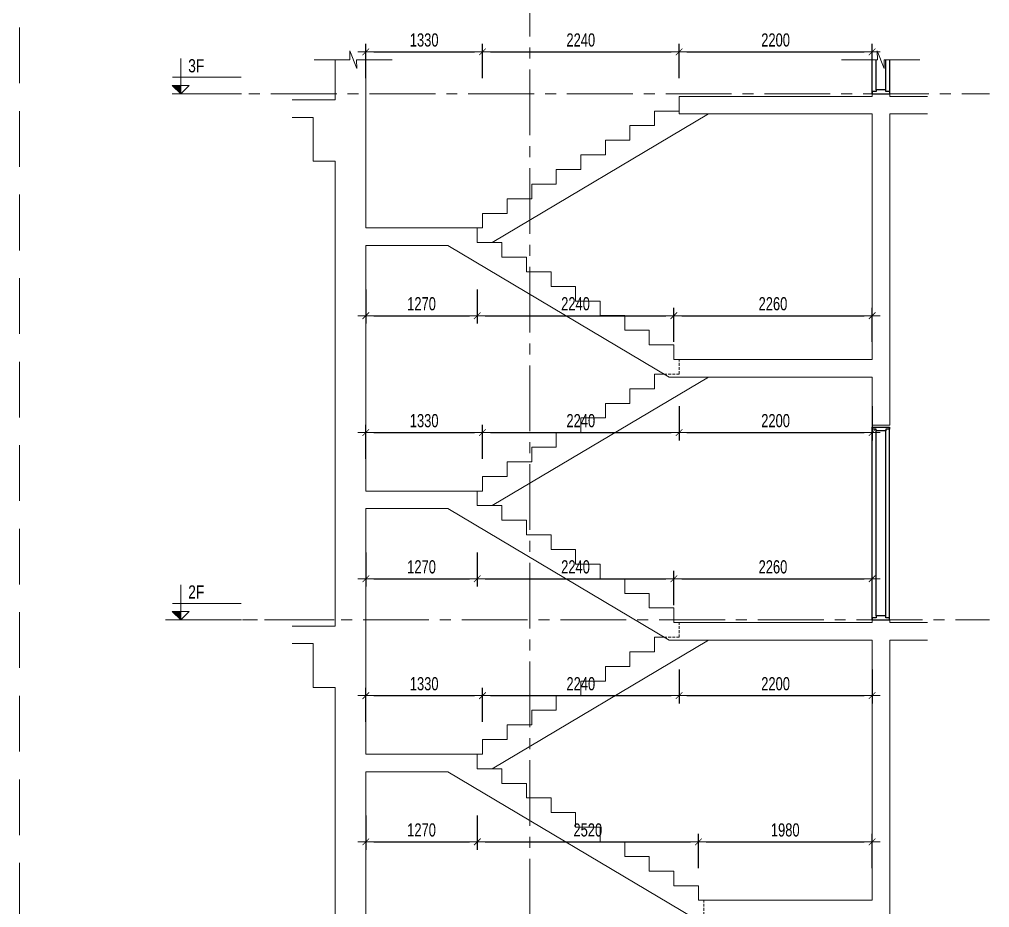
# Model space of a CAD drawing. Header units: millimetres. Extents: x -179076 to 254975, y -18667 to 296191.
# Drawn here: x 141161 to 152218, y 173587 to 183715 of the extents above; entities that cross this region are included whole.
import ezdxf

# ---------------------------------------------------------------- set-up
doc = ezdxf.new("R2010")
doc.units = ezdxf.units.MM
doc.linetypes.add('CENTER2', pattern=[1.125, 0.75, -0.125, 0.125, -0.125])
doc.linetypes.add('HIDDEN2', pattern=[4.7625, 3.175, -1.5875])
doc.layers.get('Defpoints').update_dxf_attribs({"color": 151, "lineweight": 9})
doc.layers.add('A-DOOR', color=4, linetype='Continuous')
doc.layers.add('DOOR', color=4, linetype='Continuous')
for name, color, linetype, lineweight in [('NDC_S_ANNO', 7, 'Continuous', 20), ('NDC_S_AXIS', 5, 'CENTER2', 13), ('NDC_S_CONTINUOUS', 3, 'Continuous', 20), ('NDC_S_DIM', 1, 'Continuous', 15), ('NDC_S_HIDDEN', 8, 'HIDDEN2', 13), ('NDC_S_SLAB', 2, 'Continuous', 20), ('NDC_S_SYMBOL', 1, 'Continuous', 15), ('NDC_S_TEXT SYMBOL', 7, 'Continuous', 20), ('NDC_S_VN TEXT', 7, 'Continuous', 20)]:
    doc.layers.add(name, color=color, linetype=linetype, lineweight=lineweight)
doc.styles.add('NDC_ANNO', font='', dxfattribs={"width": 0.8})
doc.styles.add('NDC_DIM', font='', dxfattribs={"width": 0.75})
doc.styles.get('NDC_ANNO').set_extended_font_data('Dotum')
doc.styles.get('NDC_DIM').set_extended_font_data('Dotum')
doc.dimstyles.new('NDC_dim_60', dxfattribs={"dimscale": 60, "dimtxt": 2.5, "dimasz": 1.5, "dimexe": 1.5, "dimexo": 2.5, "dimgap": 1, "dimtad": 1, "dimdec": 0, "dimzin": 0, "dimdsep": 46, "dimtxsty": 'NDC_DIM', "dimblk": 'DIMMARK', "dimcen": 0.09, "dimdle": 1.2, "dimclrd": 1, "dimclre": 1, "dimclrt": 3, "dimadec": 0, "dimazin": 0, "dimtfac": 1, "dimtdec": 0, "dimtix": 1, "dimtofl": 0, "dimtmove": 0, "dimatfit": 3, "dimfxl": 5, "dimfxlon": 1, "dimtolj": 1, "dimtzin": 0, "dimarcsym": 0})

# ---------------------------------------------------------------- blocks, each defined once
blk = doc.blocks.new('X-SECTION-2$0$X-SEC-DOO2')
at = {"layer": 'A-DOOR'}
for p, q in [((41976, 101972), (41976, 104172)), ((42176, 101972), (42176, 104172)), ((42021, 102017), (42021, 104127)), ((42131, 102017), (42131, 104127))]:
    blk.add_line(p, q, dxfattribs=at)
for points in [[(41976, 104172), (41976, 104147), (42021, 104147), (42021, 104127), (42131, 104127), (42131, 104147), (42176, 104147), (42176, 104172)], [(41976, 101972), (41976, 101997), (42021, 101997), (42021, 102017), (42131, 102017), (42131, 101997), (42176, 101997), (42176, 101972)]]:
    blk.add_lwpolyline(points, close=True, dxfattribs=at)
at = {"layer": 'Defpoints'}
blk.add_line((41976, 104192), (42176, 104192), dxfattribs=at)
blk = doc.blocks.new('DIMMARK')
at = {"layer": 'NDC_S_DIM', "color": 1}
blk.add_line((-1.5, 0), (1, 0), dxfattribs=at)
at = {"layer": 'NDC_S_DIM', "color": 2, "const_width": 0.1}
blk.add_lwpolyline([(-0.42, -0.42), (0.42, 0.42)], dxfattribs=at)
blk = doc.blocks.new('*D2579')
at = {"layer": 'Defpoints', "color": 0, "transparency": 16777216}
for p in [(145109, 175337, 0), (146379, 175337, 0), (146379, 174337, 0)]:
    blk.add_point(p, dxfattribs=at)
at = {"layer": 'NDC_S_DIM', "color": 1, "lineweight": -2, "transparency": 16777216}
for p, q in [((145109, 174637, 0), (145109, 174247, 0)), ((146379, 174637, 0), (146379, 174247, 0)), ((145199, 174337, 0), (146289, 174337, 0))]:
    blk.add_line(p, q, dxfattribs=at)
at = {"layer": 'NDC_S_DIM', "color": 1, "lineweight": -2, "transparency": 16777216, "xscale": 90, "yscale": 90, "zscale": 90, "rotation": 180}
blk.add_blockref('DIMMARK', (145109, 174337, 0), dxfattribs=at)
at = {"layer": 'NDC_S_DIM', "color": 1, "lineweight": -2, "transparency": 16777216, "xscale": 90, "yscale": 90, "zscale": 90}
blk.add_blockref('DIMMARK', (146379, 174337, 0), dxfattribs=at)
at = {"layer": 'NDC_S_DIM', "color": 3, "transparency": 16777216, "insert": (145744, 174472, 0), "char_height": 150, "attachment_point": 5, "style": 'NDC_DIM'}
blk.add_mtext('\\A1;1270', dxfattribs=at)
blk = doc.blocks.new('*D2580')
at = {"layer": 'Defpoints', "color": 0, "transparency": 16777216}
for p in [(146379, 175337, 0), (148899, 174337, 0), (148899, 173671, 0)]:
    blk.add_point(p, dxfattribs=at)
at = {"layer": 'NDC_S_DIM', "color": 1, "lineweight": -2, "transparency": 16777216}
for p, q in [((146379, 174637, 0), (146379, 174247, 0)), ((148899, 174037, 0), (148899, 174427, 0)), ((146469, 174337, 0), (148809, 174337, 0))]:
    blk.add_line(p, q, dxfattribs=at)
at = {"layer": 'NDC_S_DIM', "color": 1, "lineweight": -2, "transparency": 16777216, "xscale": 90, "yscale": 90, "zscale": 90, "rotation": 180}
blk.add_blockref('DIMMARK', (146379, 174337, 0), dxfattribs=at)
at = {"layer": 'NDC_S_DIM', "color": 1, "lineweight": -2, "transparency": 16777216, "xscale": 90, "yscale": 90, "zscale": 90}
blk.add_blockref('DIMMARK', (148899, 174337, 0), dxfattribs=at)
at = {"layer": 'NDC_S_DIM', "color": 3, "transparency": 16777216, "insert": (147639, 174472, 0), "char_height": 150, "attachment_point": 5, "style": 'NDC_DIM'}
blk.add_mtext('\\A1;2520', dxfattribs=at)
blk = doc.blocks.new('*D2581')
at = {"layer": 'Defpoints', "color": 0, "transparency": 16777216}
for p in [(150879, 174337, 0), (148899, 173671, 0), (150879, 173671, 0)]:
    blk.add_point(p, dxfattribs=at)
at = {"layer": 'NDC_S_DIM', "color": 1, "lineweight": -2, "transparency": 16777216}
for p, q in [((148899, 174037, 0), (148899, 174427, 0)), ((150879, 174037, 0), (150879, 174427, 0)), ((148989, 174337, 0), (150789, 174337, 0))]:
    blk.add_line(p, q, dxfattribs=at)
at = {"layer": 'NDC_S_DIM', "color": 1, "lineweight": -2, "transparency": 16777216, "xscale": 90, "yscale": 90, "zscale": 90, "rotation": 180}
blk.add_blockref('DIMMARK', (148899, 174337, 0), dxfattribs=at)
at = {"layer": 'NDC_S_DIM', "color": 1, "lineweight": -2, "transparency": 16777216, "xscale": 90, "yscale": 90, "zscale": 90}
blk.add_blockref('DIMMARK', (150879, 174337, 0), dxfattribs=at)
at = {"layer": 'NDC_S_DIM', "color": 3, "transparency": 16777216, "insert": (149889, 174472, 0), "char_height": 150, "attachment_point": 5, "style": 'NDC_DIM'}
blk.add_mtext('\\A1;1980', dxfattribs=at)
blk = doc.blocks.new('*D2582')
at = {"layer": 'Defpoints', "color": 0, "transparency": 16777216}
for p in [(146439, 176004, 0), (145109, 175337, 0), (146439, 175337, 0)]:
    blk.add_point(p, dxfattribs=at)
at = {"layer": 'NDC_S_DIM', "color": 1, "lineweight": -2, "transparency": 16777216}
for p, q in [((145109, 175704, 0), (145109, 176094, 0)), ((146439, 175704, 0), (146439, 176094, 0)), ((145199, 176004, 0), (146349, 176004, 0))]:
    blk.add_line(p, q, dxfattribs=at)
at = {"layer": 'NDC_S_DIM', "color": 1, "lineweight": -2, "transparency": 16777216, "xscale": 90, "yscale": 90, "zscale": 90, "rotation": 180}
blk.add_blockref('DIMMARK', (145109, 176004, 0), dxfattribs=at)
at = {"layer": 'NDC_S_DIM', "color": 1, "lineweight": -2, "transparency": 16777216, "xscale": 90, "yscale": 90, "zscale": 90}
blk.add_blockref('DIMMARK', (146439, 176004, 0), dxfattribs=at)
at = {"layer": 'NDC_S_DIM', "color": 3, "transparency": 16777216, "insert": (145774, 176139, 0), "char_height": 150, "attachment_point": 5, "style": 'NDC_DIM'}
blk.add_mtext('\\A1;1330', dxfattribs=at)
blk = doc.blocks.new('*D2583')
at = {"layer": 'Defpoints', "color": 0, "transparency": 16777216}
for p in [(148679, 176671, 0), (148679, 176004, 0), (146439, 175337, 0)]:
    blk.add_point(p, dxfattribs=at)
at = {"layer": 'NDC_S_DIM', "color": 1, "lineweight": -2, "transparency": 16777216}
for p, q in [((148679, 176304, 0), (148679, 175914, 0)), ((146439, 175704, 0), (146439, 176094, 0)), ((146529, 176004, 0), (148589, 176004, 0))]:
    blk.add_line(p, q, dxfattribs=at)
at = {"layer": 'NDC_S_DIM', "color": 1, "lineweight": -2, "transparency": 16777216, "xscale": 90, "yscale": 90, "zscale": 90, "rotation": 180}
blk.add_blockref('DIMMARK', (146439, 176004, 0), dxfattribs=at)
at = {"layer": 'NDC_S_DIM', "color": 1, "lineweight": -2, "transparency": 16777216, "xscale": 90, "yscale": 90, "zscale": 90}
blk.add_blockref('DIMMARK', (148679, 176004, 0), dxfattribs=at)
at = {"layer": 'NDC_S_DIM', "color": 3, "transparency": 16777216, "insert": (147559, 176139, 0), "char_height": 150, "attachment_point": 5, "style": 'NDC_DIM'}
blk.add_mtext('\\A1;2240', dxfattribs=at)
blk = doc.blocks.new('*D2561')
at = {"layer": 'Defpoints', "color": 0, "transparency": 16777216}
for p in [(148679, 176671, 0), (150879, 176637, 0), (150879, 176004, 0)]:
    blk.add_point(p, dxfattribs=at)
at = {"layer": 'NDC_S_DIM', "color": 1, "lineweight": -2, "transparency": 16777216}
for p, q in [((148679, 176304, 0), (148679, 175914, 0)), ((150879, 176304, 0), (150879, 175914, 0)), ((148769, 176004, 0), (150789, 176004, 0))]:
    blk.add_line(p, q, dxfattribs=at)
at = {"layer": 'NDC_S_DIM', "color": 1, "lineweight": -2, "transparency": 16777216, "xscale": 90, "yscale": 90, "zscale": 90, "rotation": 180}
blk.add_blockref('DIMMARK', (148679, 176004, 0), dxfattribs=at)
at = {"layer": 'NDC_S_DIM', "color": 1, "lineweight": -2, "transparency": 16777216, "xscale": 90, "yscale": 90, "zscale": 90}
blk.add_blockref('DIMMARK', (150879, 176004, 0), dxfattribs=at)
at = {"layer": 'NDC_S_DIM', "color": 3, "transparency": 16777216, "insert": (149779, 176139, 0), "char_height": 150, "attachment_point": 5, "style": 'NDC_DIM'}
blk.add_mtext('\\A1;2200', dxfattribs=at)
blk = doc.blocks.new('*D2562')
at = {"layer": 'Defpoints', "color": 0, "transparency": 16777216}
for p in [(145109, 178337, 0), (146379, 178337, 0), (146379, 177337, 0)]:
    blk.add_point(p, dxfattribs=at)
at = {"layer": 'NDC_S_DIM', "color": 1, "lineweight": -2, "transparency": 16777216}
for p, q in [((145109, 177637, 0), (145109, 177247, 0)), ((146379, 177637, 0), (146379, 177247, 0)), ((145199, 177337, 0), (146289, 177337, 0))]:
    blk.add_line(p, q, dxfattribs=at)
at = {"layer": 'NDC_S_DIM', "color": 1, "lineweight": -2, "transparency": 16777216, "xscale": 90, "yscale": 90, "zscale": 90, "rotation": 180}
blk.add_blockref('DIMMARK', (145109, 177337, 0), dxfattribs=at)
at = {"layer": 'NDC_S_DIM', "color": 1, "lineweight": -2, "transparency": 16777216, "xscale": 90, "yscale": 90, "zscale": 90}
blk.add_blockref('DIMMARK', (146379, 177337, 0), dxfattribs=at)
at = {"layer": 'NDC_S_DIM', "color": 3, "transparency": 16777216, "insert": (145744, 177472, 0), "char_height": 150, "attachment_point": 5, "style": 'NDC_DIM'}
blk.add_mtext('\\A1;1270', dxfattribs=at)
blk = doc.blocks.new('*D2563')
at = {"layer": 'Defpoints', "color": 0, "transparency": 16777216}
for p in [(146379, 178337, 0), (148619, 177337, 0), (148619, 176837, 0)]:
    blk.add_point(p, dxfattribs=at)
at = {"layer": 'NDC_S_DIM', "color": 1, "lineweight": -2, "transparency": 16777216}
for p, q in [((146379, 177637, 0), (146379, 177247, 0)), ((148619, 177037, 0), (148619, 177427, 0)), ((146469, 177337, 0), (148529, 177337, 0))]:
    blk.add_line(p, q, dxfattribs=at)
at = {"layer": 'NDC_S_DIM', "color": 1, "lineweight": -2, "transparency": 16777216, "xscale": 90, "yscale": 90, "zscale": 90, "rotation": 180}
blk.add_blockref('DIMMARK', (146379, 177337, 0), dxfattribs=at)
at = {"layer": 'NDC_S_DIM', "color": 1, "lineweight": -2, "transparency": 16777216, "xscale": 90, "yscale": 90, "zscale": 90}
blk.add_blockref('DIMMARK', (148619, 177337, 0), dxfattribs=at)
at = {"layer": 'NDC_S_DIM', "color": 3, "transparency": 16777216, "insert": (147499, 177472, 0), "char_height": 150, "attachment_point": 5, "style": 'NDC_DIM'}
blk.add_mtext('\\A1;2240', dxfattribs=at)
blk = doc.blocks.new('*D2564')
at = {"layer": 'Defpoints', "color": 0, "transparency": 16777216}
for p in [(150879, 177337, 0), (148619, 176837, 0), (150879, 176837, 0)]:
    blk.add_point(p, dxfattribs=at)
at = {"layer": 'NDC_S_DIM', "color": 1, "lineweight": -2, "transparency": 16777216}
for p, q in [((148619, 177037, 0), (148619, 177427, 0)), ((150879, 177037, 0), (150879, 177427, 0)), ((148709, 177337, 0), (150789, 177337, 0))]:
    blk.add_line(p, q, dxfattribs=at)
at = {"layer": 'NDC_S_DIM', "color": 1, "lineweight": -2, "transparency": 16777216, "xscale": 90, "yscale": 90, "zscale": 90, "rotation": 180}
blk.add_blockref('DIMMARK', (148619, 177337, 0), dxfattribs=at)
at = {"layer": 'NDC_S_DIM', "color": 1, "lineweight": -2, "transparency": 16777216, "xscale": 90, "yscale": 90, "zscale": 90}
blk.add_blockref('DIMMARK', (150879, 177337, 0), dxfattribs=at)
at = {"layer": 'NDC_S_DIM', "color": 3, "transparency": 16777216, "insert": (149749, 177472, 0), "char_height": 150, "attachment_point": 5, "style": 'NDC_DIM'}
blk.add_mtext('\\A1;2260', dxfattribs=at)
blk = doc.blocks.new('*D2565')
at = {"layer": 'Defpoints', "color": 0, "transparency": 16777216}
for p in [(146439, 179004, 0), (145109, 178337, 0), (146439, 178337, 0)]:
    blk.add_point(p, dxfattribs=at)
at = {"layer": 'NDC_S_DIM', "color": 1, "lineweight": -2, "transparency": 16777216}
for p, q in [((145109, 178704, 0), (145109, 179094, 0)), ((146439, 178704, 0), (146439, 179094, 0)), ((145199, 179004, 0), (146349, 179004, 0))]:
    blk.add_line(p, q, dxfattribs=at)
at = {"layer": 'NDC_S_DIM', "color": 1, "lineweight": -2, "transparency": 16777216, "xscale": 90, "yscale": 90, "zscale": 90, "rotation": 180}
blk.add_blockref('DIMMARK', (145109, 179004, 0), dxfattribs=at)
at = {"layer": 'NDC_S_DIM', "color": 1, "lineweight": -2, "transparency": 16777216, "xscale": 90, "yscale": 90, "zscale": 90}
blk.add_blockref('DIMMARK', (146439, 179004, 0), dxfattribs=at)
at = {"layer": 'NDC_S_DIM', "color": 3, "transparency": 16777216, "insert": (145774, 179139, 0), "char_height": 150, "attachment_point": 5, "style": 'NDC_DIM'}
blk.add_mtext('\\A1;1330', dxfattribs=at)
blk = doc.blocks.new('*D2566')
at = {"layer": 'Defpoints', "color": 0, "transparency": 16777216}
for p in [(148679, 179671, 0), (148679, 179004, 0), (146439, 178337, 0)]:
    blk.add_point(p, dxfattribs=at)
at = {"layer": 'NDC_S_DIM', "color": 1, "lineweight": -2, "transparency": 16777216}
for p, q in [((148679, 179304, 0), (148679, 178914, 0)), ((146439, 178704, 0), (146439, 179094, 0)), ((146529, 179004, 0), (148589, 179004, 0))]:
    blk.add_line(p, q, dxfattribs=at)
at = {"layer": 'NDC_S_DIM', "color": 1, "lineweight": -2, "transparency": 16777216, "xscale": 90, "yscale": 90, "zscale": 90, "rotation": 180}
blk.add_blockref('DIMMARK', (146439, 179004, 0), dxfattribs=at)
at = {"layer": 'NDC_S_DIM', "color": 1, "lineweight": -2, "transparency": 16777216, "xscale": 90, "yscale": 90, "zscale": 90}
blk.add_blockref('DIMMARK', (148679, 179004, 0), dxfattribs=at)
at = {"layer": 'NDC_S_DIM', "color": 3, "transparency": 16777216, "insert": (147559, 179139, 0), "char_height": 150, "attachment_point": 5, "style": 'NDC_DIM'}
blk.add_mtext('\\A1;2240', dxfattribs=at)
blk = doc.blocks.new('*D2567')
at = {"layer": 'Defpoints', "color": 0, "transparency": 16777216}
for p in [(148679, 179671, 0), (150879, 179637, 0), (150879, 179004, 0)]:
    blk.add_point(p, dxfattribs=at)
at = {"layer": 'NDC_S_DIM', "color": 1, "lineweight": -2, "transparency": 16777216}
for p, q in [((148679, 179304, 0), (148679, 178914, 0)), ((150879, 179304, 0), (150879, 178914, 0)), ((148769, 179004, 0), (150789, 179004, 0))]:
    blk.add_line(p, q, dxfattribs=at)
at = {"layer": 'NDC_S_DIM', "color": 1, "lineweight": -2, "transparency": 16777216, "xscale": 90, "yscale": 90, "zscale": 90, "rotation": 180}
blk.add_blockref('DIMMARK', (148679, 179004, 0), dxfattribs=at)
at = {"layer": 'NDC_S_DIM', "color": 1, "lineweight": -2, "transparency": 16777216, "xscale": 90, "yscale": 90, "zscale": 90}
blk.add_blockref('DIMMARK', (150879, 179004, 0), dxfattribs=at)
at = {"layer": 'NDC_S_DIM', "color": 3, "transparency": 16777216, "insert": (149779, 179139, 0), "char_height": 150, "attachment_point": 5, "style": 'NDC_DIM'}
blk.add_mtext('\\A1;2200', dxfattribs=at)
blk = doc.blocks.new('*D2568')
at = {"layer": 'Defpoints', "color": 0, "transparency": 16777216}
for p in [(145109, 181337, 0), (146379, 181337, 0), (146379, 180337, 0)]:
    blk.add_point(p, dxfattribs=at)
at = {"layer": 'NDC_S_DIM', "color": 1, "lineweight": -2, "transparency": 16777216}
for p, q in [((145109, 180637, 0), (145109, 180247, 0)), ((146379, 180637, 0), (146379, 180247, 0)), ((145199, 180337, 0), (146289, 180337, 0))]:
    blk.add_line(p, q, dxfattribs=at)
at = {"layer": 'NDC_S_DIM', "color": 1, "lineweight": -2, "transparency": 16777216, "xscale": 90, "yscale": 90, "zscale": 90, "rotation": 180}
blk.add_blockref('DIMMARK', (145109, 180337, 0), dxfattribs=at)
at = {"layer": 'NDC_S_DIM', "color": 1, "lineweight": -2, "transparency": 16777216, "xscale": 90, "yscale": 90, "zscale": 90}
blk.add_blockref('DIMMARK', (146379, 180337, 0), dxfattribs=at)
at = {"layer": 'NDC_S_DIM', "color": 3, "transparency": 16777216, "insert": (145744, 180472, 0), "char_height": 150, "attachment_point": 5, "style": 'NDC_DIM'}
blk.add_mtext('\\A1;1270', dxfattribs=at)
blk = doc.blocks.new('*D2569')
at = {"layer": 'Defpoints', "color": 0, "transparency": 16777216}
for p in [(146379, 181337, 0), (148619, 180337, 0), (148619, 179837, 0)]:
    blk.add_point(p, dxfattribs=at)
at = {"layer": 'NDC_S_DIM', "color": 1, "lineweight": -2, "transparency": 16777216}
for p, q in [((146379, 180637, 0), (146379, 180247, 0)), ((148619, 180037, 0), (148619, 180427, 0)), ((146469, 180337, 0), (148529, 180337, 0))]:
    blk.add_line(p, q, dxfattribs=at)
at = {"layer": 'NDC_S_DIM', "color": 1, "lineweight": -2, "transparency": 16777216, "xscale": 90, "yscale": 90, "zscale": 90, "rotation": 180}
blk.add_blockref('DIMMARK', (146379, 180337, 0), dxfattribs=at)
at = {"layer": 'NDC_S_DIM', "color": 1, "lineweight": -2, "transparency": 16777216, "xscale": 90, "yscale": 90, "zscale": 90}
blk.add_blockref('DIMMARK', (148619, 180337, 0), dxfattribs=at)
at = {"layer": 'NDC_S_DIM', "color": 3, "transparency": 16777216, "insert": (147499, 180472, 0), "char_height": 150, "attachment_point": 5, "style": 'NDC_DIM'}
blk.add_mtext('\\A1;2240', dxfattribs=at)
blk = doc.blocks.new('*D2570')
at = {"layer": 'Defpoints', "color": 0, "transparency": 16777216}
for p in [(150879, 180337, 0), (148619, 179837, 0), (150879, 179837, 0)]:
    blk.add_point(p, dxfattribs=at)
at = {"layer": 'NDC_S_DIM', "color": 1, "lineweight": -2, "transparency": 16777216}
for p, q in [((148619, 180037, 0), (148619, 180427, 0)), ((150879, 180037, 0), (150879, 180427, 0)), ((148709, 180337, 0), (150789, 180337, 0))]:
    blk.add_line(p, q, dxfattribs=at)
at = {"layer": 'NDC_S_DIM', "color": 1, "lineweight": -2, "transparency": 16777216, "xscale": 90, "yscale": 90, "zscale": 90, "rotation": 180}
blk.add_blockref('DIMMARK', (148619, 180337, 0), dxfattribs=at)
at = {"layer": 'NDC_S_DIM', "color": 1, "lineweight": -2, "transparency": 16777216, "xscale": 90, "yscale": 90, "zscale": 90}
blk.add_blockref('DIMMARK', (150879, 180337, 0), dxfattribs=at)
at = {"layer": 'NDC_S_DIM', "color": 3, "transparency": 16777216, "insert": (149749, 180472, 0), "char_height": 150, "attachment_point": 5, "style": 'NDC_DIM'}
blk.add_mtext('\\A1;2260', dxfattribs=at)
blk = doc.blocks.new('*D2571')
at = {"layer": 'Defpoints', "color": 0, "transparency": 16777216}
for p in [(146439, 183345, 0), (145109, 182867, 0), (146439, 181504, 0)]:
    blk.add_point(p, dxfattribs=at)
at = {"layer": 'NDC_S_DIM', "color": 1, "lineweight": -2, "transparency": 16777216}
for p, q in [((145109, 183045, 0), (145109, 183435, 0)), ((145199, 183345, 0), (146349, 183345, 0)), ((146439, 183045, 0), (146439, 183435, 0))]:
    blk.add_line(p, q, dxfattribs=at)
at = {"layer": 'NDC_S_DIM', "color": 1, "lineweight": -2, "transparency": 16777216, "xscale": 90, "yscale": 90, "zscale": 90, "rotation": 180}
blk.add_blockref('DIMMARK', (145109, 183345, 0), dxfattribs=at)
at = {"layer": 'NDC_S_DIM', "color": 1, "lineweight": -2, "transparency": 16777216, "xscale": 90, "yscale": 90, "zscale": 90}
blk.add_blockref('DIMMARK', (146439, 183345, 0), dxfattribs=at)
at = {"layer": 'NDC_S_DIM', "color": 3, "transparency": 16777216, "insert": (145774, 183480, 0), "char_height": 150, "attachment_point": 5, "style": 'NDC_DIM'}
blk.add_mtext('\\A1;1330', dxfattribs=at)
blk = doc.blocks.new('*D2572')
at = {"layer": 'Defpoints', "color": 0, "transparency": 16777216}
for p in [(148679, 183345, 0), (148679, 182637, 0), (146439, 181504, 0)]:
    blk.add_point(p, dxfattribs=at)
at = {"layer": 'NDC_S_DIM', "color": 1, "lineweight": -2, "transparency": 16777216}
for p, q in [((146439, 183045, 0), (146439, 183435, 0)), ((146529, 183345, 0), (148589, 183345, 0)), ((148679, 183045, 0), (148679, 183435, 0))]:
    blk.add_line(p, q, dxfattribs=at)
at = {"layer": 'NDC_S_DIM', "color": 1, "lineweight": -2, "transparency": 16777216, "xscale": 90, "yscale": 90, "zscale": 90, "rotation": 180}
blk.add_blockref('DIMMARK', (146439, 183345, 0), dxfattribs=at)
at = {"layer": 'NDC_S_DIM', "color": 1, "lineweight": -2, "transparency": 16777216, "xscale": 90, "yscale": 90, "zscale": 90}
blk.add_blockref('DIMMARK', (148679, 183345, 0), dxfattribs=at)
at = {"layer": 'NDC_S_DIM', "color": 3, "transparency": 16777216, "insert": (147559, 183480, 0), "char_height": 150, "attachment_point": 5, "style": 'NDC_DIM'}
blk.add_mtext('\\A1;2240', dxfattribs=at)
blk = doc.blocks.new('*D2560')
at = {"layer": 'Defpoints', "color": 0, "transparency": 16777216}
for p in [(150879, 183345, 0), (148679, 182637, 0), (150879, 182637, 0)]:
    blk.add_point(p, dxfattribs=at)
at = {"layer": 'NDC_S_DIM', "color": 1, "lineweight": -2, "transparency": 16777216}
for p, q in [((148679, 183045, 0), (148679, 183435, 0)), ((148769, 183345, 0), (150789, 183345, 0)), ((150879, 183045, 0), (150879, 183435, 0))]:
    blk.add_line(p, q, dxfattribs=at)
at = {"layer": 'NDC_S_DIM', "color": 1, "lineweight": -2, "transparency": 16777216, "xscale": 90, "yscale": 90, "zscale": 90, "rotation": 180}
blk.add_blockref('DIMMARK', (148679, 183345, 0), dxfattribs=at)
at = {"layer": 'NDC_S_DIM', "color": 1, "lineweight": -2, "transparency": 16777216, "xscale": 90, "yscale": 90, "zscale": 90}
blk.add_blockref('DIMMARK', (150879, 183345, 0), dxfattribs=at)
at = {"layer": 'NDC_S_DIM', "color": 3, "transparency": 16777216, "insert": (149779, 183480, 0), "char_height": 150, "attachment_point": 5, "style": 'NDC_DIM'}
blk.add_mtext('\\A1;2200', dxfattribs=at)
blk = doc.blocks.new('kata_block_CT')
at = {"layer": 'NDC_S_ANNO'}
blk.add_hatch(color=3, dxfattribs=at).paths.add_polyline_path([(0, 1.6), (-1.61, 1.6), (0, 0)])
at = {"layer": 'NDC_S_ANNO', "ltscale": 50}
h = blk.add_hatch(dxfattribs=at)
h.set_pattern_fill('ANSI31', color=256, scale=1.406, style=0)
h.paths.add_polyline_path([(0, 1.6), (0, 0), (1.61, 1.6)])
for p, q in [((-1.59, 3.14), (11.47, 3.14)), ((11.56, 0), (-1.64, 0))]:
    blk.add_line(p, q, dxfattribs=at)
for points in [[(0, 6.69), (0, 0)], [(0, 0), (-1.61, 1.6), (0, 1.6)], [(0, 0), (1.61, 1.6), (0, 1.6)]]:
    blk.add_lwpolyline(points, dxfattribs=at)
at = {"layer": 'NDC_S_ANNO', "color": 8, "ltscale": 50}
blk.add_lwpolyline([(0, 0), (-1.61, 1.6), (0, 1.6)], dxfattribs=at)
at = {"layer": 'NDC_S_TEXT SYMBOL', "color": 3, "style": 'NDC_ANNO', "width": 0.8}
blk.add_attdef('CT', (1.41, 4.07), '', height=2.5, dxfattribs=at)

msp = doc.modelspace()

# ---------------------------------------------------------------- linework, layer by layer
at = {"layer": 'A-DOOR'}
for p, q in [((150879.4, 182867.2, 0), (150879.4, 183255.2, 0)), ((150924.4, 182912.2, 0), (150924.4, 183255.2, 0)), ((151034.4, 182912.2, 0), (151034.4, 183255.2, 0)), ((151079.4, 182867.2, 0), (151079.4, 183255.2, 0))]:
    msp.add_line(p, q, dxfattribs=at)
at = {"layer": 'A-DOOR', "elevation": 0}
msp.add_lwpolyline([(151079.4, 182867.2), (151079.4, 182892.2), (151034.4, 182892.2), (151034.4, 182912.2), (150924.4, 182912.2), (150924.4, 182892.2), (150879.4, 182892.2), (150879.4, 182867.2)], close=True, dxfattribs=at)
at = {"layer": 'NDC_S_AXIS', "ltscale": 1000}
for p, q in [((146979.9, 164394.5), (146979.9, 184156.6)), ((142901.7, 182867.2, 0), (152217.9, 182867.2, 0)), ((142827.6, 176867.2, 0), (152217.9, 176867.2, 0)), ((142873.9, 176867.2, 0), (144759.4, 176867.2, 0))]:
    msp.add_line(p, q, dxfattribs=at)
at = {"layer": 'NDC_S_CONTINUOUS'}
for p, q in [((146550.4, 181170.6, 0), (149014.4, 182637.2, 0)), ((146550.4, 178170.6, 0), (149014.4, 179637.2, 0)), ((149014.4, 176637.2, 0), (146550.4, 175170.6, 0))]:
    msp.add_line(p, q, dxfattribs=at)
at = {"layer": 'NDC_S_CONTINUOUS', "elevation": 0}
for points in [[(146379.4, 181337.2), (146439.4, 181337.2), (146439.4, 181503.9), (146719.4, 181503.9), (146719.4, 181670.6), (146999.4, 181670.6), (146999.4, 181837.2), (147279.4, 181837.2), (147279.4, 182003.9), (147559.4, 182003.9), (147559.4, 182170.6), (147839.4, 182170.6), (147839.4, 182337.2), (148119.4, 182337.2), (148119.4, 182503.9), (148399.4, 182503.9), (148399.4, 182670.6), (148679.4, 182670.6)], [(146379.4, 178337.2), (146439.4, 178337.2), (146439.4, 178503.9), (146719.4, 178503.9), (146719.4, 178670.6), (146999.4, 178670.6), (146999.4, 178837.2), (147279.4, 178837.2), (147279.4, 179003.9), (147559.4, 179003.9), (147559.4, 179170.6), (147839.4, 179170.6), (147839.4, 179337.2), (148119.4, 179337.2), (148119.4, 179503.9), (148399.4, 179503.9), (148399.4, 179670.6), (148508.4, 179670.6)], [(148508.4, 176670.6), (148399.4, 176670.6), (148399.4, 176503.9), (148119.4, 176503.9), (148119.4, 176337.2), (147839.4, 176337.2), (147839.4, 176170.6), (147559.4, 176170.6), (147559.4, 176003.9), (147279.4, 176003.9), (147279.4, 175837.2), (146999.4, 175837.2), (146999.4, 175670.6), (146719.4, 175670.6), (146719.4, 175503.9), (146439.4, 175503.9), (146439.4, 175337.2), (146379.4, 175337.2)]]:
    msp.add_lwpolyline(points, dxfattribs=at)
at = {"layer": 'NDC_S_HIDDEN', "ltscale": 200}
msp.add_line((141160.9, 195052), (141160.9, 161452), dxfattribs=at)
at = {"layer": 'NDC_S_HIDDEN', "ltscale": 10, "elevation": 0}
for points in [[(148508.4, 179670.6), (148679.4, 179670.6), (148679.4, 179837.2)], [(148508.4, 176670.6), (148679.4, 176670.6), (148679.4, 176837.2)], [(148788.4, 173503.9), (148959.4, 173503.9), (148959.4, 173670.6)]]:
    msp.add_lwpolyline(points, dxfattribs=at)
at = {"layer": 'NDC_S_SLAB'}
for p, q in [((144759.4, 183255.2, 0), (144759.4, 182797.2, 0)), ((145109.4, 183255.2, 0), (145109.4, 181337.2, 0)), ((144269.2, 182797.2, 0), (144759.4, 182797.2, 0)), ((148679.4, 182837.2, 0), (148679.4, 182637.2, 0)), ((144269.2, 182597.2, 0), (144509.4, 182597.2, 0)), ((144509.4, 182597.2, 0), (144509.4, 182097.2, 0)), ((148679.4, 182637.2, 0), (150879.4, 182637.2, 0)), ((150879.4, 179837.2, 0), (150879.4, 182637.2, 0)), ((151079.4, 182637.2, 0), (151509, 182637.2, 0)), ((151079.4, 179087.2, 0), (151079.4, 182637.2, 0)), ((144509.4, 182097.2, 0), (144759.4, 182097.2, 0)), ((144759.4, 182097.2, 0), (144759.4, 176797.2, 0)), ((145109.4, 181137.2, 0), (145109.4, 178337.2, 0)), ((145109.4, 178137.2, 0), (145109.4, 175337.2, 0)), ((144269.2, 176797.2, 0), (144759.4, 176797.2, 0)), ((144269.2, 176597.2, 0), (144509.4, 176597.2, 0)), ((144509.4, 176597.2, 0), (144509.4, 176097.2, 0)), ((144509.4, 176097.2, 0), (144759.4, 176097.2, 0)), ((144759.4, 176097.2, 0), (144759.4, 166797.2, 0)), ((146379.4, 175337.2, 0), (145109.4, 175337.2, 0)), ((146379.4, 175170.6, 0), (146379.4, 175337.2, 0)), ((146659.4, 175170.6, 0), (146379.4, 175170.6, 0)), ((146659.4, 175003.9, 0), (146659.4, 175170.6, 0)), ((145109.4, 175137.2, 0), (145109.4, 172003.9, 0)), ((146044.4, 175137.2, 0), (145109.4, 175137.2, 0)), ((148844.4, 173470.6, 0), (146044.4, 175137.2, 0)), ((146939.4, 175003.9, 0), (146659.4, 175003.9, 0)), ((146939.4, 174837.2, 0), (146939.4, 175003.9, 0)), ((147219.4, 174837.2, 0), (146939.4, 174837.2, 0)), ((147219.4, 174670.6, 0), (147219.4, 174837.2, 0)), ((147499.4, 174670.6, 0), (147219.4, 174670.6, 0)), ((147499.4, 174503.9, 0), (147499.4, 174670.6, 0)), ((147779.4, 174503.9, 0), (147499.4, 174503.9, 0)), ((147779.4, 174337.2, 0), (147779.4, 174503.9, 0)), ((148059.4, 174337.2, 0), (147779.4, 174337.2, 0)), ((148059.4, 174170.6, 0), (148059.4, 174337.2, 0)), ((148339.4, 174170.6, 0), (148059.4, 174170.6, 0)), ((148339.4, 174003.9, 0), (148339.4, 174170.6, 0)), ((148619.4, 174003.9, 0), (148339.4, 174003.9, 0)), ((148619.4, 173837.2, 0), (148619.4, 174003.9, 0)), ((148899.4, 173837.2, 0), (148619.4, 173837.2, 0)), ((148899.4, 173670.6, 0), (148899.4, 173837.2, 0)), ((150879.4, 173670.6, 0), (148899.4, 173670.6, 0))]:
    msp.add_line(p, q, dxfattribs=at)
at = {"layer": 'NDC_S_SLAB', "elevation": 0}
for points in [[(148679.4, 182837.2), (150879.4, 182837.2), (150879.4, 182867.2)], [(150879.4, 182867.2), (151079.4, 182867.2)], [(151079.4, 182867.2), (151079.4, 182837.2), (151509, 182837.2)], [(150879.4, 179837.2), (148619.4, 179837.2), (148619.4, 180003.9), (148339.4, 180003.9), (148339.4, 180170.6), (148059.4, 180170.6), (148059.4, 180337.2), (147779.4, 180337.2), (147779.4, 180503.9), (147499.4, 180503.9), (147499.4, 180670.6), (147219.4, 180670.6), (147219.4, 180837.2), (146939.4, 180837.2), (146939.4, 181003.9), (146659.4, 181003.9), (146659.4, 181170.6), (146379.4, 181170.6), (146379.4, 181337.2), (145109.4, 181337.2)], [(150879.4, 179087.2), (150879.4, 179637.2), (148564.4, 179637.2), (146044.4, 181137.2), (145109.4, 181137.2)], [(150879.4, 179087.2), (151079.4, 179087.2)], [(150879.4, 176837.2), (148619.4, 176837.2), (148619.4, 177003.9), (148339.4, 177003.9), (148339.4, 177170.6), (148059.4, 177170.6), (148059.4, 177337.2), (147779.4, 177337.2), (147779.4, 177503.9), (147499.4, 177503.9), (147499.4, 177670.6), (147219.4, 177670.6), (147219.4, 177837.2), (146939.4, 177837.2), (146939.4, 178003.9), (146659.4, 178003.9), (146659.4, 178170.6), (146379.4, 178170.6), (146379.4, 178337.2), (145109.4, 178337.2)], [(150879.4, 173670.6), (150879.4, 176637.2), (148564.4, 176637.2), (146044.4, 178137.2), (145109.4, 178137.2)], [(150879.4, 176837.2), (150879.4, 176867.2)], [(150879.4, 176867.2), (151079.4, 176867.2)], [(151079.4, 176867.2), (151079.4, 176837.2)], [(151509, 176837.2), (151079.4, 176837.2)], [(151509, 176637.2), (151079.4, 176637.2), (151079.4, 169087.2)]]:
    msp.add_lwpolyline(points, dxfattribs=at)
at = {"layer": 'NDC_S_SYMBOL', "elevation": 0}
for points in [[(144518.6, 183255.2), (144928.2, 183255.2), (144926, 183355.2), (145006, 183155.2), (145003.9, 183255.2), (145410.2, 183255.2)], [(150530.2, 183255.2), (150939.8, 183255.2), (150937.6, 183355.2), (151017.6, 183155.2), (151015.4, 183255.2), (151421.7, 183255.2)]]:
    msp.add_lwpolyline(points, dxfattribs=at)

# ---------------------------------------------------------------- block references
at = {"layer": 'DOOR', "xscale": -1}
msp.add_blockref('X-SECTION-2$0$X-SEC-DOO2', (193055, 74895.4, 0), dxfattribs=at)
at = {"layer": 'NDC_S_VN TEXT', "xscale": 60, "yscale": 60, "zscale": 60}
for p, values in [((143000, 182867.2, 0), {'CT': '3F'}), ((143000, 176867.2, 0), {'CT': '2F'})]:
    msp.add_blockref('kata_block_CT', p, dxfattribs=at).add_auto_attribs(values)

# ---------------------------------------------------------------- dimensions: what is measured, and where the dimension line sits
at = {"layer": 'NDC_S_DIM'}
for base, p1, p2, picture, middle in [((146439.4, 183345.2, 0), (145109.4, 182867.2, 0), (146439.4, 181503.9, 0), '*D2571', (145774.4, 183480.3, 0)), ((146379.4, 180337.2, 0), (145109.4, 181337.2, 0), (146379.4, 181337.2, 0), '*D2568', (145744.4, 180472.3, 0)), ((146439.4, 179003.9, 0), (145109.4, 178337.2, 0), (146439.4, 178337.2, 0), '*D2565', (145774.4, 179139, 0)), ((146379.4, 177337.2, 0), (145109.4, 178337.2, 0), (146379.4, 178337.2, 0), '*D2562', (145744.4, 177472.3, 0)), ((146439.4, 176003.9, 0), (145109.4, 175337.2, 0), (146439.4, 175337.2, 0), '*D2582', (145774.4, 176139, 0)), ((146379.4, 174337.2, 0), (145109.4, 175337.2, 0), (146379.4, 175337.2, 0), '*D2579', (145744.4, 174472.3, 0))]:
    dim = msp.add_linear_dim(base=base, p1=p1, p2=p2, dimstyle='NDC_dim_60', dxfattribs=at)
    dim.commit()
    dim.dimension.update_dxf_attribs({"geometry": picture, "text_midpoint": middle})
for base, p1, p2, picture, middle in [((148679.4, 183345.2, 0), (146439.4, 181503.9, 0), (148679.4, 182637.2, 0), '*D2572', (147559.4, 183480.3, 0)), ((150879.4, 183345.2, 0), (148679.4, 182637.2, 0), (150879.4, 182637.2, 0), '*D2560', (149779.4, 183480.3, 0)), ((148619.4, 180337.2, 0), (146379.4, 181337.2, 0), (148619.4, 179837.2, 0), '*D2569', (147499.4, 180472.3, 0)), ((150879.4, 180337.2, 0), (148619.4, 179837.2, 0), (150879.4, 179837.2, 0), '*D2570', (149749.4, 180472.3, 0)), ((148679.4, 179003.9, 0), (146439.4, 178337.2, 0), (148679.4, 179670.6, 0), '*D2566', (147559.4, 179139, 0)), ((150879.4, 179003.9, 0), (148679.4, 179670.6, 0), (150879.4, 179637.2, 0), '*D2567', (149779.4, 179139, 0)), ((148619.4, 177337.2, 0), (146379.4, 178337.2, 0), (148619.4, 176837.2, 0), '*D2563', (147499.4, 177472.3, 0)), ((150879.4, 177337.2, 0), (148619.4, 176837.2, 0), (150879.4, 176837.2, 0), '*D2564', (149749.4, 177472.3, 0)), ((148679.4, 176003.9, 0), (146439.4, 175337.2, 0), (148679.4, 176670.6, 0), '*D2583', (147559.4, 176139, 0)), ((150879.4, 176003.9, 0), (148679.4, 176670.6, 0), (150879.4, 176637.2, 0), '*D2561', (149779.4, 176139, 0)), ((148899.4, 174337.2, 0), (146379.4, 175337.2, 0), (148899.4, 173670.6, 0), '*D2580', (147639.4, 174472.3, 0)), ((150879.4, 174337.2, 0), (148899.4, 173670.6, 0), (150879.4, 173670.6, 0), '*D2581', (149889.4, 174472.3, 0))]:
    dim = msp.add_linear_dim(base=base, p1=p1, p2=p2, dimstyle='NDC_dim_60', override={"dimtmove": 1}, dxfattribs=at)
    dim.commit()
    dim.dimension.update_dxf_attribs({"geometry": picture, "text_midpoint": middle})

doc.saveas('drawing.dxf')
